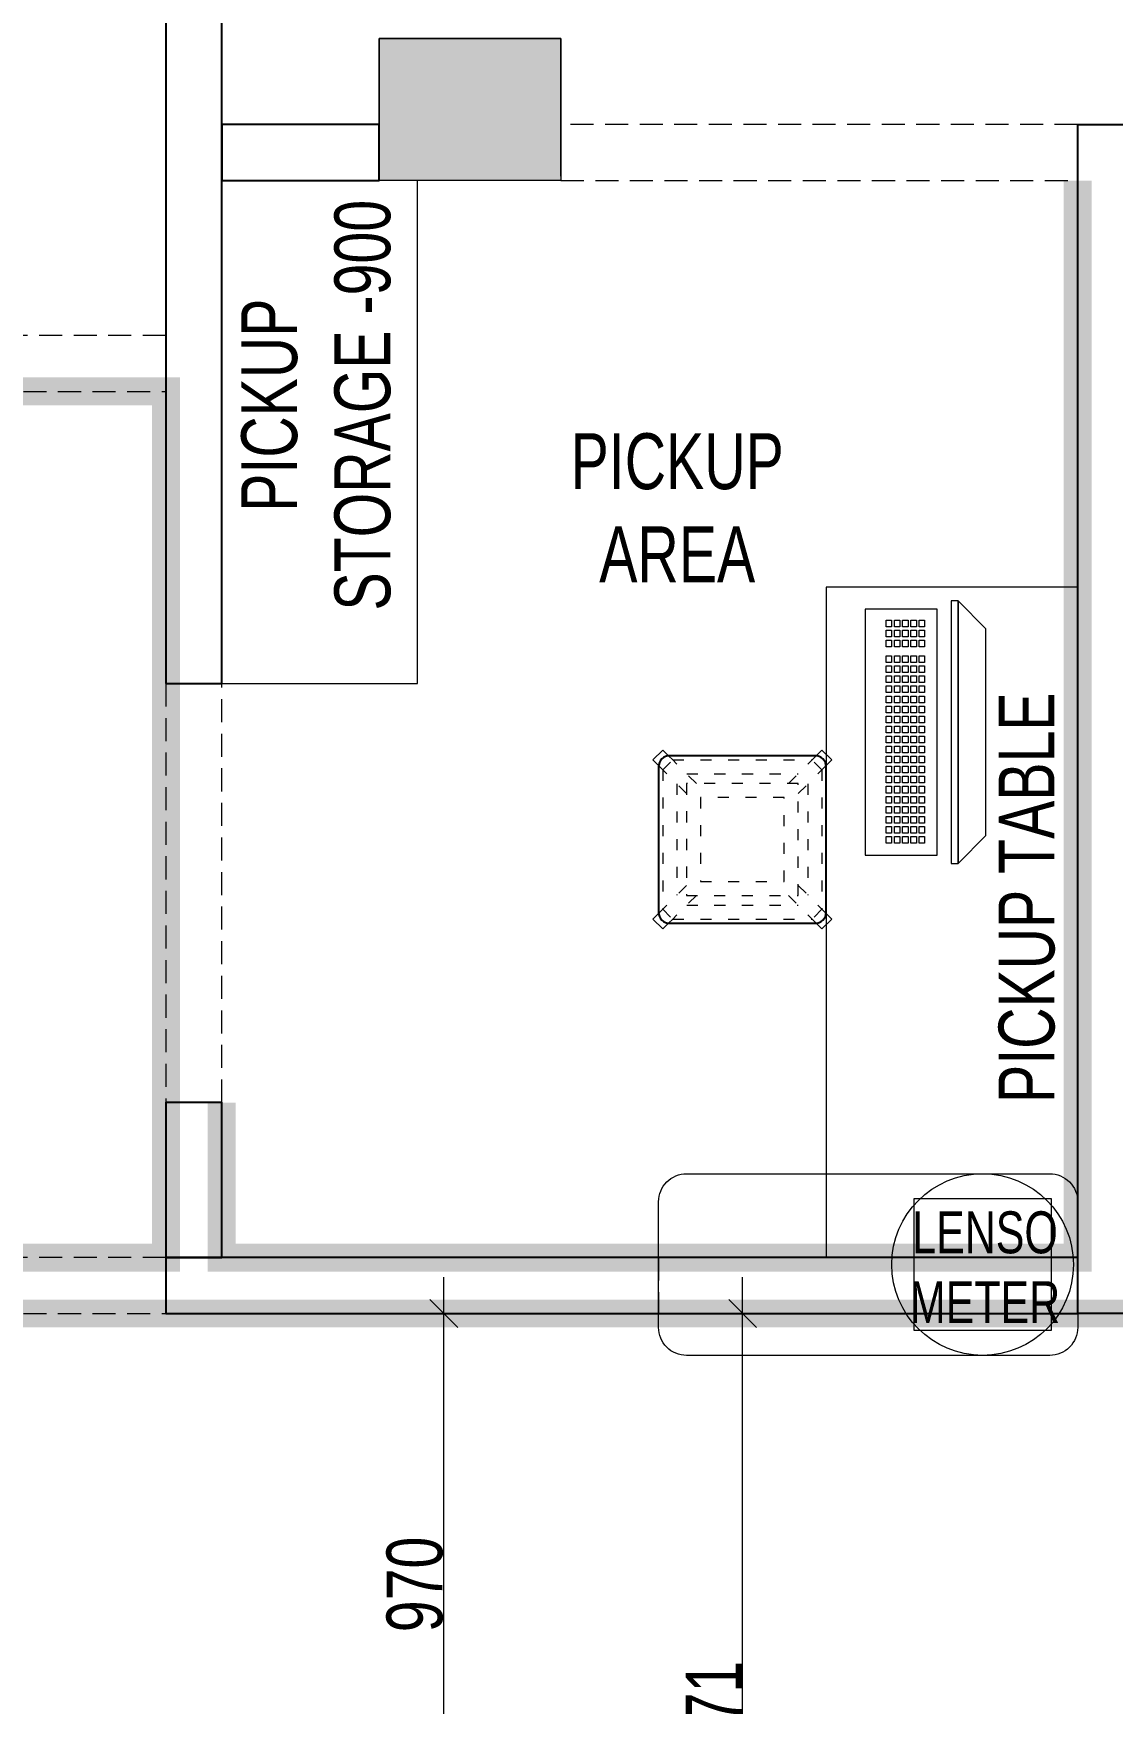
# Model space of a CAD drawing. Header units: feet. Extents: x 9611925 to 9618471, y -6313016 to -6297132.
# Drawn here: x 9614421 to 9616352, y -6303328 to -6300340 of the extents above; entities that cross this region are included whole.
import ezdxf

# ---------------------------------------------------------------- set-up
doc = ezdxf.new("R2010")
doc.units = ezdxf.units.FT
doc.header["$LTSCALE"] = 33
doc.header["$MEASUREMENT"] = 0
doc.header["$PDMODE"] = 3
doc.header["$PDSIZE"] = -1
for name, pattern in [('a_p6_plan_L18$0$HIDDEN', [0.375, 0.25, -0.125]), ('ACAD_ISO03W100', [30, 12, -18]), ('DOT2', [0.125, 0, -0.125])]:
    doc.linetypes.add(name, pattern=pattern)
for name, color, linetype, lineweight in [('A-COL', 243, 'Continuous', 9), ('column hatch', 5, 'Continuous', 0), ('LENS-DIM', 252, 'Continuous', 5), ('LENS-PARTITION', 21, 'Continuous', 25), ('LENS-TEXT', 31, 'Continuous', 5), ('LENS_CURTAIN', 5, 'a_p6_plan_L18$0$HIDDEN', 9), ('LK-EQPMT', 3, 'Continuous', 18), ('LK-FF&E WALL', 1, 'Continuous', 9), ('LK-FLUTTED FINISH', 20, 'Continuous', 30), ('LK-IT', 3, 'Continuous', 18), ('LK-TILES FINISH', 251, 'Continuous', 5), ('LN-ELEVATION-1', 81, 'Continuous', 25), ('LN-ELEVATION-2', 103, 'Continuous', 20), ('LN-ELEVATION-3', 125, 'Continuous', 18), ('LN-ELEVATION-5', 167, 'Continuous', 5)]:
    doc.layers.add(name, color=color, linetype=linetype, lineweight=lineweight)
doc.styles.add('LK TXT', font='GILC____.TTF', dxfattribs={"height": 100})
doc.styles.get("Standard").update_dxf_attribs({"font": 'GILC____.TTF'})
doc.dimstyles.new('100MM', dxfattribs={"dimtxt": 100, "dimasz": 50, "dimexe": 65, "dimexo": 65, "dimtad": 1, "dimdec": 0, "dimtxsty": 'Standard', "dimblk": 'OBLIQUE', "dimcen": 2.5, "dimdle": 65, "dimclrd": 256, "dimclre": 256, "dimclrt": 1, "dimadec": 0, "dimazin": 0, "dimtfac": 1, "dimtdec": 0, "dimtmove": 1, "dimatfit": 3, "dimfxl": 1, "dimlwd": -1, "dimlwe": -1, "dimarcsym": 0})

# ---------------------------------------------------------------- blocks, each defined once
blk = doc.blocks.new('A$C79d33211')
at = {"layer": 'column hatch'}
h = blk.add_hatch(color=8, dxfattribs=at)
h.dxf.hatch_style = 1
h.paths.add_polyline_path([(3121.2, -5307), (2723.4, -5307), (2723.4, -5820.7), (3121.2, -5820.7)])
h.paths.add_polyline_path([(25.4, -5160.6), (-276.3, -5160.6), (-276.3, -5514.9), (25.4, -5514.9)])
h.paths.add_polyline_path([(-2905.9, -5903.8), (-3306, -5908.5), (-3301.3, -6416.8), (-2899.9, -6412.1)])
h.paths.add_polyline_path([(-3034.1, 2650), (-3384.5, 2648.4), (-3382.2, 2394.7), (-3034.1, 2396.3)])
h.paths.add_polyline_path([(0, 354.3), (-250.8, 354.3), (-250.8, 0), (0, 0)])
h.paths.add_polyline_path([(0, 2655.2), (-250.8, 2655.2), (-250.8, 2386.4), (0, 2386.4)])
h.paths.add_polyline_path([(-250.8, 2655.2), (-276.3, 2655.2), (-276.3, 2386.4), (-250.8, 2386.4)])
h.paths.add_polyline_path([(25.4, 2655.2), (0, 2655.2), (0, 2386.4), (25.4, 2386.4)])
h.paths.add_polyline_path([(3121.2, 2649.8), (2750.9, 2649.8), (2750.9, 2395.7), (3121.2, 2395.7)])
h.paths.add_polyline_path([(3121.2, 5906.5), (2738.8, 5906.5), (2738.8, 5653.6), (3121.2, 5653.6)])
h.paths.add_polyline_path([(3121.2, 7046), (2757.3, 7046), (2757.3, 6825), (3121.2, 6825)])
h.paths.add_polyline_path([(0, 5906.5), (-250.8, 5906.5), (-250.8, 5652.5), (0, 5652.5)])
h.paths.add_polyline_path([(-250.8, 5906.5), (-310.8, 5906.5), (-310.8, 5652.5), (-250.8, 5652.5)])
h.paths.add_polyline_path([(14.5, 5906.5), (0, 5906.5), (0, 5652.5), (14.5, 5652.5)])
h.paths.add_polyline_path([(-3049.3, 5893.7), (-3049.4, 5906.8), (-3414.4, 5905.1), (-3412.1, 5652.2), (-3049.3, 5653.9)])
at = {"layer": 'A-COL'}
for p, q in [((-310.8, 5906.5), (-310.8, 5660.1)), ((14.5, 5906.5), (-310.8, 5906.5)), ((14.5, 5660.1), (14.5, 5906.5))]:
    blk.add_line(p, q, dxfattribs=at)
blk.add_lwpolyline([(-310.8, 5906.5), (14.5, 5906.5), (14.5, 5652.5), (-310.8, 5652.5)], close=True, dxfattribs=at)
blk = doc.blocks.new('CLENS 600 TYPE 6')
at = {"layer": 'LN-ELEVATION-1', "ltscale": 0.5}
blk.add_lwpolyline([(130, -225), (-130, -225, -0.414214), (-150, -205), (-150, 55, -0.414214), (-130, 75), (130, 75, -0.414214), (150, 55), (150, -205, -0.414214)], format="xyb", close=True, dxfattribs=at)
at = {"layer": 'LN-ELEVATION-3', "linetype": 'ACAD_ISO03W100', "ltscale": 0.05}
for p, q in [((-82.3, 25), (-124.7, 67.4)), ((124.7, 67.4), (-124.7, 67.4)), ((82.3, 25), (124.7, 67.4)), ((-100, 7.3), (-142.4, 49.7)), ((-142.4, -199.7), (-142.4, 49.7)), ((99.7, 42.4), (-99.7, 42.4)), ((100, 7.3), (142.4, 49.7)), ((142.4, -199.7), (142.4, 49.7)), ((-117.4, -174.7), (-117.4, 24.7)), ((117.4, -174.7), (117.4, 24.7)), ((-100, -157.3), (-142.4, -199.7)), ((-82.3, -175), (-124.7, -217.4)), ((82.3, -175), (124.7, -217.4)), ((100, -157.3), (142.4, -199.7)), ((99.7, -192.4), (-99.7, -192.4)), ((124.7, -217.4), (-124.7, -217.4))]:
    blk.add_line(p, q, dxfattribs=at)
for points in [[(-132.2, 74.9), (-124.7, 67.4), (-142.4, 49.7), (-149.9, 57.2)], [(132.2, 74.9), (124.7, 67.4), (142.4, 49.7), (149.9, 57.2)], [(-132.2, -224.9), (-124.7, -217.4), (-142.4, -199.7), (-149.9, -207.2)], [(132.2, -224.9), (124.7, -217.4), (142.4, -199.7), (149.9, -207.2)]]:
    blk.add_lwpolyline(points, dxfattribs=at)
for points in [[(100, -175), (-100, -175), (-100, 25), (100, 25)], [(75, -150), (-75, -150), (-75, 0), (75, 0)]]:
    blk.add_lwpolyline(points, close=True, dxfattribs=at)
at = {"layer": 'LN-ELEVATION-5', "ltscale": 0.5}
for points in [[(-149.9, 57.2), (-160.1, 67.4), (-142.4, 85.1), (-132.2, 74.9)], [(149.9, 57.2), (160.1, 67.4), (142.4, 85.1), (132.2, 74.9)], [(-149.9, -207.2), (-160.1, -217.4), (-142.4, -235.1), (-132.2, -224.9)], [(149.9, -207.2), (160.1, -217.4), (142.4, -235.1), (132.2, -224.9)]]:
    blk.add_lwpolyline(points, dxfattribs=at)
blk = doc.blocks.new('*U24')
at = {"layer": 'LK-EQPMT', "ltscale": 12}
blk.add_lwpolyline([(6, 4.9), (-6, 4.9), (-6, -4.9), (6, -4.9)], close=True, dxfattribs=at)
blk = doc.blocks.new('*U25')
at = {"color": 0, "linetype": 'ByBlock', "lineweight": -2}
for p in [(0, 0), (18, 0), (35.9, 0), (53.9, 0), (71.8, 0), (89.8, 0), (107.8, 0), (125.7, 0), (143.7, 0), (161.6, 0), (179.6, 0), (197.6, 0), (215.5, 0), (233.5, 0), (251.4, 0), (269.4, 0), (287.4, 0), (305.3, 0), (323.3, 0), (0, -14.7), (0, -29.5), (18, -14.7), (18, -29.5), (35.9, -14.7), (35.9, -29.5), (53.9, -14.7), (53.9, -29.5), (71.8, -14.7), (71.8, -29.5), (89.8, -14.7), (89.8, -29.5), (107.8, -14.7), (107.8, -29.5), (125.7, -14.7), (125.7, -29.5), (143.7, -14.7), (143.7, -29.5), (161.6, -14.7), (161.6, -29.5), (179.6, -14.7), (179.6, -29.5), (197.6, -14.7), (197.6, -29.5), (215.5, -14.7), (215.5, -29.5), (233.5, -14.7), (233.5, -29.5), (251.4, -14.7), (251.4, -29.5), (269.4, -14.7), (269.4, -29.5), (287.4, -14.7), (287.4, -29.5), (305.3, -14.7), (305.3, -29.5), (323.3, -14.7), (323.3, -29.5), (0, -44.2), (0, -59), (18, -44.2), (18, -59), (35.9, -44.2), (35.9, -59), (53.9, -44.2), (53.9, -59), (71.8, -44.2), (71.8, -59), (89.8, -44.2), (89.8, -59), (107.8, -44.2), (107.8, -59), (125.7, -44.2), (125.7, -59), (143.7, -44.2), (143.7, -59), (161.6, -44.2), (161.6, -59), (179.6, -44.2), (179.6, -59), (197.6, -44.2), (197.6, -59), (215.5, -44.2), (215.5, -59), (233.5, -44.2), (233.5, -59), (251.4, -44.2), (251.4, -59), (269.4, -44.2), (269.4, -59), (287.4, -44.2), (287.4, -59), (305.3, -44.2), (305.3, -59), (323.3, -44.2), (323.3, -59)]:
    blk.add_blockref('*U24', p, dxfattribs=at)
blk = doc.blocks.new('*U22')
at = {"layer": 'LK-EQPMT', "ltscale": 12}
blk.add_lwpolyline([(6, 4.9), (-6, 4.9), (-6, -4.9), (6, -4.9)], close=True, dxfattribs=at)
blk = doc.blocks.new('*U23')
at = {"color": 0, "linetype": 'ByBlock', "lineweight": -2}
for p in [(0, 0), (18, 0), (35.9, 0), (0, -14.7), (0, -29.5), (18, -14.7), (18, -29.5), (35.9, -14.7), (35.9, -29.5), (0, -44.2), (0, -59), (18, -44.2), (18, -59), (35.9, -44.2), (35.9, -59)]:
    blk.add_blockref('*U22', p, dxfattribs=at)
blk = doc.blocks.new('*U17')
at = {"ltscale": 12}
blk.add_lwpolyline([(8, 0), (8, 129.1), (448, 129.1), (448, 0)], close=True, dxfattribs=at)
for name, p in [('*U25', (35.2, 101.6)), ('*U23', (386.6, 101.6))]:
    blk.add_blockref(name, p)
blk = doc.blocks.new('Pickup table PC')
at = {"layer": 'LN-ELEVATION-2', "ltscale": 0.5}
for points in [[(470, 50), (0, 50), (0, 62), (470, 62)], [(420, 0), (50, 0), (0, 50), (470, 50)]]:
    blk.add_lwpolyline(points, close=True, dxfattribs=at)
blk = doc.blocks.new('_Oblique')
at = {"color": 0, "lineweight": -2}
blk.add_line((-0.5, -0.5), (0.5, 0.5), dxfattribs=at)
blk = doc.blocks.new('*D51')
at = {"layer": 'Defpoints', "color": 0}
for p in [(9615682.4, -6302630.3), (9615690.1, -6302630.3), (9615704.7, -6304101.4)]:
    blk.add_point(p, dxfattribs=at)
at = {"layer": 'LENS-DIM'}
blk.add_line((9615690.1, -6304166.4), (9615690.1, -6302565.3), dxfattribs=at)
at = {"layer": 'LENS-DIM', "linetype": 'DOT2'}
for p, q in [((9615747.4, -6302630.3), (9615755.1, -6302630.3)), ((9615639.7, -6304101.4), (9615625.1, -6304101.4))]:
    blk.add_line(p, q, dxfattribs=at)
at = {"layer": 'LENS-DIM', "xscale": 50, "yscale": 50, "zscale": 50}
for p, rotation in [((9615690.1, -6302630.3), 90), ((9615690.1, -6304101.4), 270)]:
    blk.add_blockref('_Oblique', p, dxfattribs=dict(at, rotation=rotation))
at = {"layer": 'LENS-DIM', "color": 1, "insert": (9615638.4, -6303365.8), "char_height": 100, "attachment_point": 5, "rotation": 90}
blk.add_mtext('1471', dxfattribs=at)
blk = doc.blocks.new('*D52')
at = {"layer": 'Defpoints', "color": 0}
for p in [(9615155.3, -6302630.3), (9615224.8, -6302630.3), (9615224.8, -6303600.1)]:
    blk.add_point(p, dxfattribs=at)
at = {"layer": 'LENS-DIM'}
blk.add_line((9615155.3, -6303665.1), (9615155.3, -6302565.3), dxfattribs=at)
at = {"layer": 'LENS-DIM', "linetype": 'DOT2'}
for p, q in [((9615159.8, -6302630.3), (9615090.3, -6302630.3)), ((9615159.8, -6303600.1), (9615090.3, -6303600.1))]:
    blk.add_line(p, q, dxfattribs=at)
at = {"layer": 'LENS-DIM', "xscale": 50, "yscale": 50, "zscale": 50}
for p, rotation in [((9615155.3, -6302630.3), 90), ((9615155.3, -6303600.1), 270)]:
    blk.add_blockref('_Oblique', p, dxfattribs=dict(at, rotation=rotation))
at = {"layer": 'LENS-DIM', "color": 1, "insert": (9615103.5, -6303115.2), "char_height": 100, "attachment_point": 5, "rotation": 90}
blk.add_mtext('970', dxfattribs=at)

msp = doc.modelspace()

# ---------------------------------------------------------------- linework, layer by layer
at = {"layer": 'LENS-PARTITION'}
for points in [[(9614658, -6301502.8), (9614758, -6301502.8), (9614758, -6299430.3), (9614658, -6299430.3)], [(9615039.4, -6300502.8), (9614758, -6300502.8), (9614758, -6300602.8), (9615039.4, -6300602.8)], [(9616289.6, -6300502.8), (9616389.6, -6300502.8), (9616389.6, -6302630.3), (9616289.6, -6302630.3)], [(9614658, -6302530.3), (9614758, -6302530.3), (9614758, -6302252.8), (9614658, -6302252.8)], [(9614658, -6302630.3), (9616289.6, -6302630.3), (9616289.6, -6302530.3), (9614658, -6302530.3)]]:
    msp.add_lwpolyline(points, close=True, dxfattribs=at)
at = {"layer": 'LENS_CURTAIN', "ltscale": 5}
for points in [[(9616289.6, -6300502.8), (9615364.6, -6300502.8), (9615364.6, -6300602.8), (9616289.6, -6300602.8)], [(9614658, -6300880.3), (9613908, -6300880.3), (9613908, -6300980.3), (9614658, -6300980.3)], [(9614658, -6301502.8), (9614658, -6302252.8), (9614758, -6302252.8), (9614758, -6301502.8)], [(9614658, -6302530.3), (9613908, -6302530.3), (9613908, -6302630.3), (9614658, -6302630.3)], [(9616289.6, -6302530.3), (9615539.6, -6302530.3), (9615539.6, -6302630.3), (9616289.6, -6302630.3)]]:
    msp.add_lwpolyline(points, close=True, dxfattribs=at)
at = {"layer": 'LK-EQPMT'}
msp.add_lwpolyline([(9616242.5, -6302660.3), (9616242.5, -6302425.3), (9615996.5, -6302425.3), (9615996.5, -6302660.3)], close=True, dxfattribs=at)
at = {"layer": 'LK-FF&E WALL'}
for points in [[(9614758, -6300602.8), (9614758, -6301502.8), (9615108, -6301502.8), (9615108, -6300602.8)], [(9616289.6, -6302530.3), (9616289.6, -6301330.3), (9615839.6, -6301330.3), (9615839.6, -6302530.3)]]:
    msp.add_lwpolyline(points, close=True, dxfattribs=at)
msp.add_lwpolyline([(9615539.6, -6302655.3), (9615539.6, -6302430.3, -0.414214), (9615589.6, -6302380.3), (9616239.6, -6302380.3, -0.414214), (9616289.6, -6302430.3), (9616289.6, -6302655.3, -0.414214), (9616239.6, -6302705.3), (9615589.6, -6302705.3, -0.414214)], format="xyb", close=True, dxfattribs=at)
msp.add_circle((9616119.5, -6302542.8), 162.5, dxfattribs=at)
at = {"layer": 'LK-FLUTTED FINISH', "linetype": 'ACAD_ISO03W100', "ltscale": 0.05, "const_width": 50}
msp.add_lwpolyline([(9617251.1, -6302630.3), (9613908, -6302630.3), (9613908, -6303430.3)], dxfattribs=at)
at = {"layer": 'LK-TILES FINISH', "color": 212, "linetype": 'ACAD_ISO03W100', "ltscale": 0.05, "const_width": 50}
msp.add_lwpolyline([(9614758, -6302252.8), (9614758, -6302530.3), (9616289.6, -6302530.3), (9616289.6, -6300602.8)], dxfattribs=at)
msp.add_lwpolyline([(9613908, -6300980.3), (9614658, -6300980.3), (9614658, -6302530.3), (9613908, -6302530.3)], close=True, dxfattribs=at)

# ---------------------------------------------------------------- block references
at = {"layer": 'LENS-DIM', "color": 2}
msp.add_blockref('A$C79d33211', (9615350.2, -6306255.3), dxfattribs=at)
at = {"layer": 'LK-FF&E WALL', "xscale": -1, "rotation": 270.0000000000001}
msp.add_blockref('CLENS 600 TYPE 6', (9615764.6, -6301782.1), dxfattribs=at)
at = {"layer": 'LK-IT', "ltscale": 0.5, "xscale": -1, "rotation": 270.0000000000001}
msp.add_blockref('*U17', (9615909.2, -6301817.9), dxfattribs=at)
at = {"layer": 'LK-IT', "xscale": -1, "rotation": 90}
msp.add_blockref('Pickup table PC', (9616125.5, -6301354.9), dxfattribs=at)

# ---------------------------------------------------------------- texts
at = {"layer": 'LENS-TEXT', "color": 0, "linetype": 'Continuous', "ltscale": 3, "char_height": 100, "attachment_point": 5, "rotation": 90, "style": 'LK TXT'}
for s, width, insert in [('PICKUP \\PSTORAGE -900', 1099.487, (9614926.9, -6301004.9)), ('PICKUP TABLE  ', 783.964, (9616198.8, -6301886.2))]:
    msp.add_mtext_dynamic_manual_height_columns(s, width=width, gutter_width=1, heights=[0], dxfattribs=dict(at, insert=insert))
at = {"layer": 'LENS-TEXT', "color": 0, "linetype": 'Continuous', "ltscale": 3, "attachment_point": 5, "style": 'LK TXT'}
for s, width, gutter_width, insert, char_height in [('PICKUP \\PAREA', 1099.487, 1, (9615573, -6301188.5), 100), ('LENSO\\PMETER', 353.056, 0.5, (9616123.8, -6302547.6), 75)]:
    msp.add_mtext_dynamic_manual_height_columns(s, width=width, gutter_width=gutter_width, heights=[0], dxfattribs=dict(at, insert=insert, char_height=char_height))

# ---------------------------------------------------------------- dimensions: what is measured, and where the dimension line sits
at = {"layer": 'LENS-DIM', "color": 2}
for base, p1, p2, picture, middle in [((9615155.3, -6302630.3), (9615224.8, -6303600.1), (9615224.8, -6302630.3), '*D52', (9615103.5, -6303115.2)), ((9615690.1, -6302630.3), (9615704.7, -6304101.4), (9615682.4, -6302630.3), '*D51', (9615638.4, -6303365.8))]:
    dim = msp.add_linear_dim(base=base, p1=p1, p2=p2, angle=90, dimstyle='100MM', dxfattribs=at)
    dim.commit()
    dim.dimension.update_dxf_attribs({"geometry": picture, "text_midpoint": middle})

doc.saveas('drawing.dxf')
